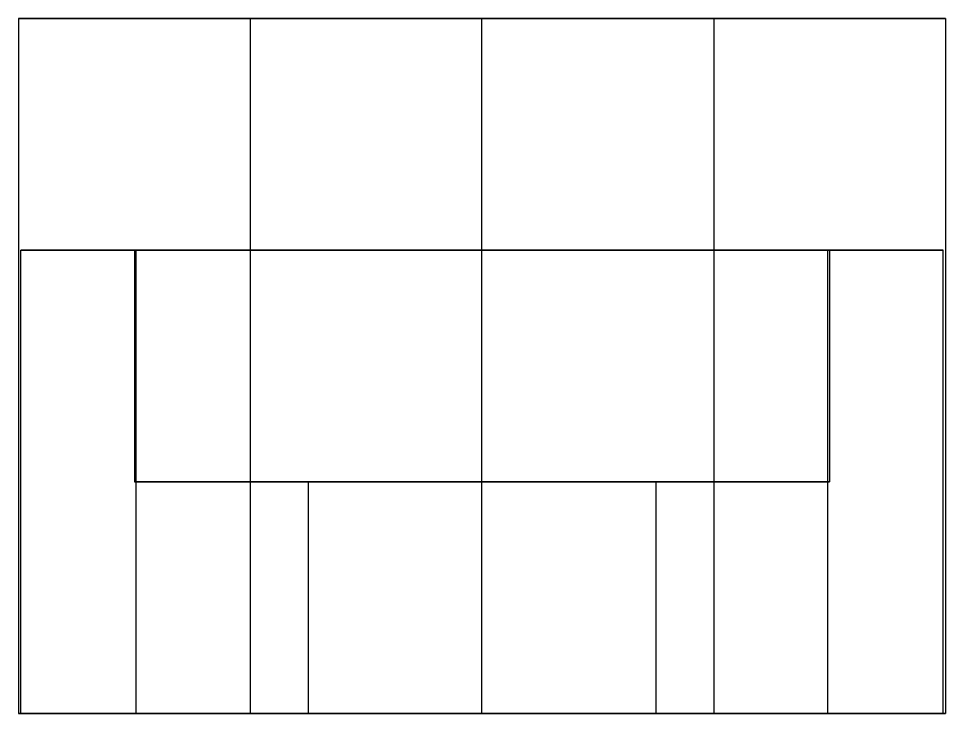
# Model space of a CAD drawing. Extents: x 0 to 2.37, y 0 to 1.45.
# Drawn here: x 1.7 to 2.367, y 0.95 to 1.45 of the extents above; entities that cross this region are included whole.
import ezdxf

# ---------------------------------------------------------------- set-up
doc = ezdxf.new("R2010")
doc.units = 0
doc.linetypes.add('HIDDEN', pattern=[9, 6, -3])
doc.layers.add('RIGHT', color=7, linetype='CONTINUOUS')
doc.layers.add('RIGHT_HID', color=7, linetype='HIDDEN')

msp = doc.modelspace()

# ---------------------------------------------------------------- linework, layer by layer
at = {"layer": 'RIGHT'}
for p, q in [((2.033333, 1.449988), (1.7, 1.449988)), ((1.7, 1.449988), (1.7, 0.949988)), ((2.366667, 1.449988), (2.033333, 1.449988)), ((2.033333, 1.283322), (2.033333, 1.449988)), ((2.366667, 1.449988), (2.366667, 0.949988)), ((1.784587, 1.283322), (1.701671, 1.283322)), ((1.701671, 0.949988), (1.701671, 1.283322)), ((1.784587, 1.116655), (1.784587, 1.283322)), ((2.28208, 1.283322), (1.784587, 1.283322)), ((2.28208, 1.116655), (2.28208, 1.283322)), ((2.364996, 1.283322), (2.28208, 1.283322)), ((2.364996, 0.949988), (2.364996, 1.283322)), ((2.033333, 1.116655), (1.784586, 1.116655)), ((1.784587, 0.949988), (1.784587, 1.116655)), ((2.28208, 1.116655), (2.033333, 1.116655)), ((2.033333, 0.949988), (2.033333, 1.116655)), ((2.28208, 0.949988), (2.28208, 1.116655)), ((1.701671, 0.949988), (1.7, 0.949988)), ((1.784587, 0.949988), (1.701671, 0.949988)), ((2.033333, 0.949988), (1.784586, 0.949988)), ((2.28208, 0.949988), (2.033333, 0.949988)), ((2.364996, 0.949988), (2.28208, 0.949988)), ((2.366667, 0.949988), (2.364996, 0.949988))]:
    msp.add_line(p, q, dxfattribs=at)
at = {"layer": 'RIGHT_HID', "linetype": 'HIDDEN'}
for p, q in [((1.7, 1.449988), (2.366667, 1.449988)), ((2.033333, 1.449988), (1.866667, 1.449988)), ((1.866667, 1.449988), (2.2, 1.449988)), ((1.866667, 1.449988), (1.866667, 0.949988)), ((2.2, 1.449988), (2.033333, 1.449988)), ((2.033333, 0.949988), (2.033333, 1.449988)), ((2.2, 1.449988), (2.2, 0.949988)), ((1.701671, 1.283322), (2.033333, 1.283322)), ((1.784587, 1.283322), (1.783333, 1.283322)), ((1.783333, 1.283322), (1.784587, 1.283322)), ((1.783333, 1.283322), (1.783333, 1.116655)), ((2.033333, 1.283322), (2.364996, 1.283322)), ((2.28208, 1.283322), (2.283333, 1.283322)), ((2.283333, 1.283322), (2.28208, 1.283322)), ((2.283333, 1.283322), (2.283333, 1.116655)), ((1.784586, 1.116655), (1.783333, 1.116655)), ((1.783333, 1.116655), (2.283333, 1.116655)), ((2.033333, 1.116655), (1.908333, 1.116655)), ((1.908333, 1.116655), (2.158333, 1.116655)), ((1.908333, 1.116655), (1.908333, 0.949988)), ((2.158333, 1.116655), (2.033333, 1.116655)), ((2.033333, 0.949988), (2.033333, 1.116655)), ((2.158333, 1.116655), (2.158333, 0.949988)), ((2.283333, 1.116655), (2.28208, 1.116655)), ((1.7, 0.949988), (2.366667, 0.949988)), ((2.033333, 0.949988), (1.701671, 0.949988)), ((2.28208, 0.949988), (1.784587, 0.949988)), ((2.033333, 0.949988), (1.866667, 0.949988)), ((1.866667, 0.949988), (2.2, 0.949988)), ((2.033333, 0.949988), (1.908333, 0.949988)), ((1.908333, 0.949988), (2.158333, 0.949988)), ((2.158333, 0.949988), (2.033333, 0.949988)), ((2.364996, 0.949988), (2.033333, 0.949988)), ((2.2, 0.949988), (2.033333, 0.949988))]:
    msp.add_line(p, q, dxfattribs=at)

doc.saveas('drawing.dxf')
